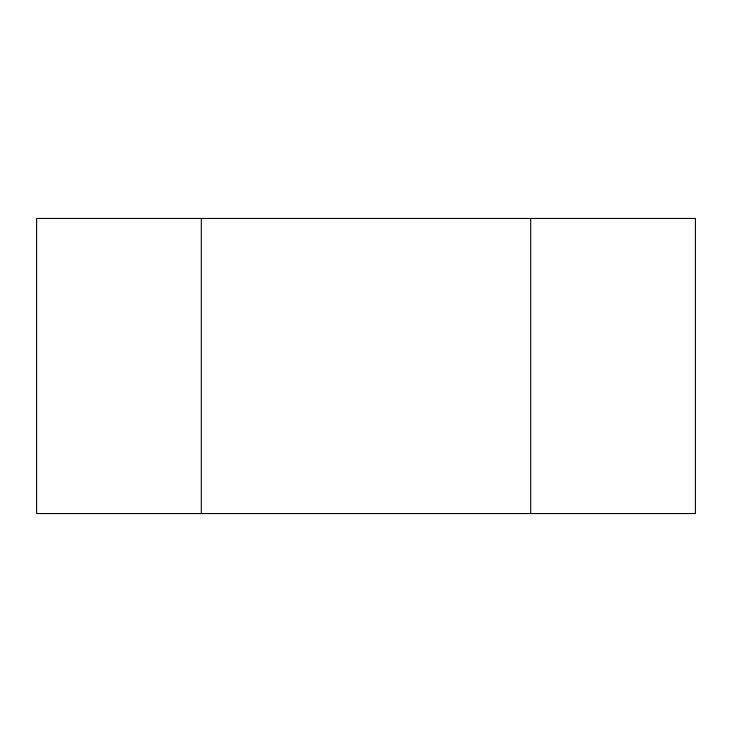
<?xml version="1.0" encoding="UTF-8"?>
<svg xmlns="http://www.w3.org/2000/svg" width="732" height="732" viewBox="0 0 732 732"><rect width="100%" height="100%" fill="white"/><g stroke="black" fill="none" stroke-linecap="round" stroke-linejoin="round"><path stroke-width="1.1" d="M530.7 218.447L530.7 513.553M201.3 218.447L201.3 513.553M695.4 218.447L36.6 218.447L36.6 513.553L695.4 513.553L695.4 218.447"/></g></svg>
